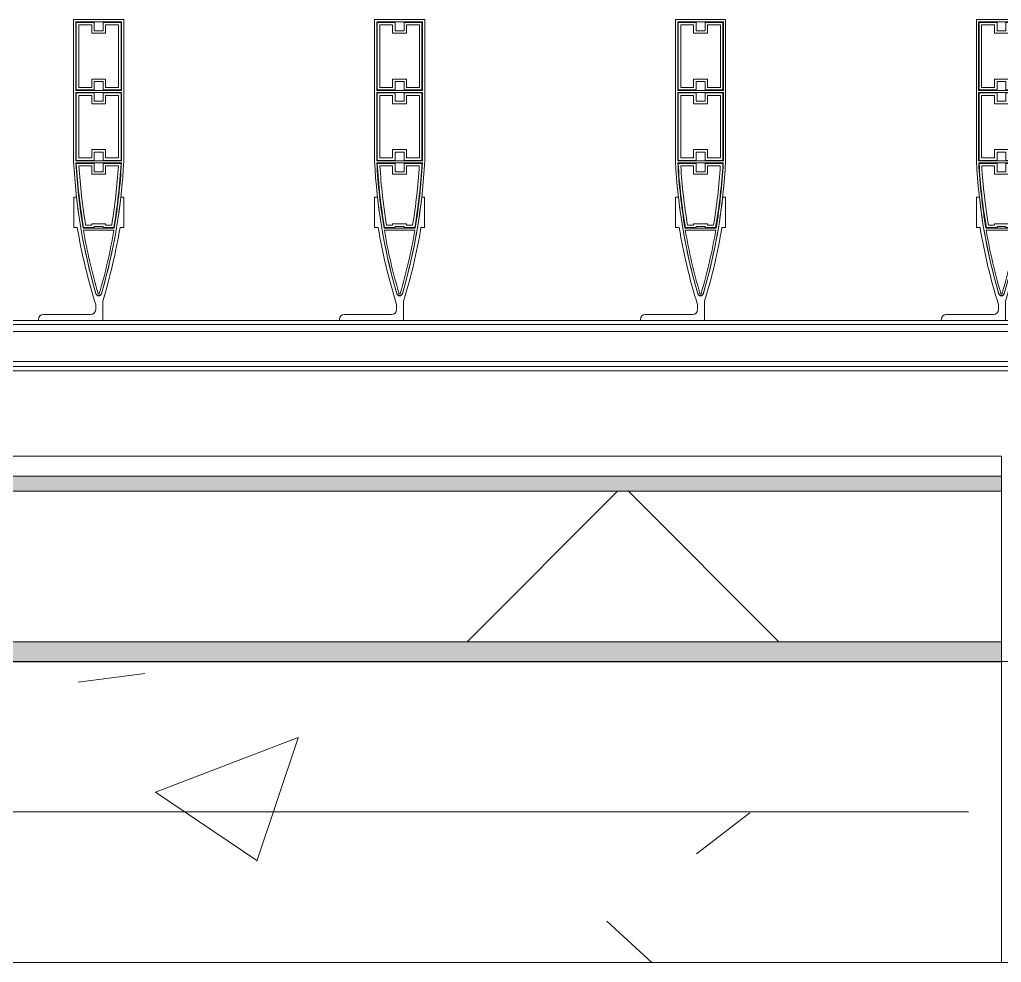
# Model space of a CAD drawing. Header units: millimetres. Extents: x 48966 to 155647, y -43515 to 26217.
# Drawn here: x 64453 to 65432, y 23567 to 24507 of the extents above; entities that cross this region are included whole.
import ezdxf

# ---------------------------------------------------------------- set-up
doc = ezdxf.new("R2010")
doc.units = ezdxf.units.MM
doc.linetypes.add('Осевые', pattern=[6350, 1270, -952.5, 3175, -952.5])
for name, color, linetype, lineweight in [('Обобщенные модели', 7, 'Continuous', 9), ('Обобщенные модели-1', 7, 'Continuous', 18), ('Общие ребра', 7, 'Continuous', 9), ('Оси-2', 7, 'Осевые', 9), ('Перекрытия', 7, 'Continuous', 9), ('Стены', 7, 'Continuous', 9), ('Стены-1', 7, 'Continuous', 18), ('Штриховка разреза-1', 7, 'Continuous', 9)]:
    doc.layers.add(name, color=color, linetype=linetype, lineweight=lineweight)
pattern_1 = [(0, (0, 0), (812.8, 203.2), [67.056, -542.544, 67.056, -542.544, -3251.2]), (0, (0, 0), (812.8, 203.2), [-1219.2, 67.056, -1152.144, 67.056, -542.544, -1422.4]), (0, (0, 0), (812.8, 203.2), [-3048, 67.056, -339.344, 67.056, -948.944]), (120, (304.8, 101.6), (-582.37636, 602.30545), [67.056, -542.544, 67.056, -542.544, -3251.2]), (120, (304.8, 101.6), (-582.37636, 602.30545), [-1219.2, 67.056, -1152.144, 67.056, -542.544, -1422.4]), (120, (304.8, 101.6), (-582.37636, 602.30545), [-3048, 67.056, -339.344, 67.056, -948.944]), (240, (406.4, 508), (-230.42364, -805.50545), [67.056, -542.544, 67.056, -542.544, -3251.2]), (240, (406.4, 508), (-230.42364, -805.50545), [-1219.2, 67.056, -1152.144, 67.056, -542.544, -1422.4]), (240, (406.4, 508), (-230.42364, -805.50545), [-3048, 67.056, -339.344, 67.056, -948.944])]

# ---------------------------------------------------------------- blocks, each defined once
blk = doc.blocks.new('Обвязочная балка 1 - Обвязочная балка 1-1451838-План 5-го этажа на отм_ _12_600')
at = {"layer": 'Обобщенные модели'}
for p, q in [((116781.68, 24196.15), (60831.62, 24196.15)), ((60831.62, 24166.27), (116781.68, 24166.27))]:
    blk.add_line(p, q, dxfattribs=at)
at = {"layer": 'Обобщенные модели-1'}
for p, q in [((116781.68, 24207.07), (60831.62, 24207.07)), ((60831.62, 24203.07), (116781.68, 24203.07)), ((116781.68, 24161.07), (60831.62, 24161.07)), ((60831.62, 24157.07), (116781.68, 24157.07))]:
    blk.add_line(p, q, dxfattribs=at)
blk = doc.blocks.new('Профиль ламели1 - Профиль ламели-1452275-План 5-го этажа на отм_ _12_600')
at = {"layer": 'Обобщенные модели-1'}
for p, q in [((64006.85, 24507.07), (64006.85, 24366.17)), ((64056.85, 24507.07), (64006.85, 24507.07)), ((64056.85, 24366.17), (64056.85, 24507.07)), ((64009.05, 24436.47), (64009.05, 24504.87)), ((64009.05, 24504.87), (64054.65, 24504.87)), ((64027.4, 24504.37), (64009.55, 24504.37)), ((64009.55, 24504.37), (64009.55, 24436.97)), ((64012.05, 24439.47), (64012.05, 24501.87)), ((64012.05, 24501.87), (64024.9, 24501.87)), ((64024.9, 24501.87), (64024.9, 24493.47)), ((64027.4, 24495.97), (64027.4, 24504.37)), ((64054.15, 24504.37), (64036.3, 24504.37)), ((64036.3, 24504.37), (64036.3, 24495.97)), ((64038.8, 24493.47), (64038.8, 24501.87)), ((64038.8, 24501.87), (64051.65, 24501.87)), ((64051.65, 24501.87), (64051.65, 24439.47)), ((64054.15, 24436.97), (64054.15, 24504.37)), ((64054.65, 24504.87), (64054.65, 24436.47)), ((64024.9, 24493.47), (64038.8, 24493.47)), ((64036.3, 24495.97), (64027.4, 24495.97)), ((64038.8, 24447.87), (64024.9, 24447.87)), ((64024.9, 24447.87), (64024.9, 24439.47)), ((64038.8, 24439.47), (64038.8, 24447.87)), ((64024.9, 24439.47), (64012.05, 24439.47)), ((64027.4, 24436.97), (64027.4, 24445.37)), ((64027.4, 24445.37), (64036.3, 24445.37)), ((64036.3, 24445.37), (64036.3, 24436.97)), ((64051.65, 24439.47), (64038.8, 24439.47)), ((64054.65, 24436.47), (64009.05, 24436.47)), ((64009.05, 24434.57), (64054.65, 24434.57)), ((64009.05, 24366.17), (64009.05, 24434.57)), ((64009.55, 24436.97), (64027.4, 24436.97)), ((64027.4, 24434.07), (64009.55, 24434.07)), ((64009.55, 24434.07), (64009.55, 24366.67)), ((64012.05, 24369.17), (64012.05, 24431.57)), ((64012.05, 24431.57), (64024.9, 24431.57)), ((64024.9, 24431.57), (64024.9, 24423.17)), ((64027.4, 24425.67), (64027.4, 24434.07)), ((64036.3, 24436.97), (64054.15, 24436.97)), ((64054.15, 24434.07), (64036.3, 24434.07)), ((64036.3, 24434.07), (64036.3, 24425.67)), ((64038.8, 24423.17), (64038.8, 24431.57)), ((64038.8, 24431.57), (64051.65, 24431.57)), ((64051.65, 24431.57), (64051.65, 24369.17)), ((64054.15, 24366.67), (64054.15, 24434.07)), ((64054.65, 24434.57), (64054.65, 24366.17)), ((64024.9, 24423.17), (64038.8, 24423.17)), ((64036.3, 24425.67), (64027.4, 24425.67)), ((64038.8, 24377.57), (64024.9, 24377.57)), ((64024.9, 24377.57), (64024.9, 24369.17)), ((64027.4, 24366.67), (64027.4, 24375.07)), ((64027.4, 24375.07), (64036.3, 24375.07)), ((64036.3, 24375.07), (64036.3, 24366.67)), ((64038.8, 24369.17), (64038.8, 24377.57)), ((64054.65, 24366.17), (64009.05, 24366.17)), ((64009.15, 24364.27), (64054.55, 24364.27)), ((64009.55, 24366.67), (64027.4, 24366.67)), ((64027.4, 24363.77), (64009.55, 24363.77)), ((64024.9, 24369.17), (64012.05, 24369.17)), ((64012.2, 24361.27), (64024.9, 24361.27)), ((64024.9, 24361.27), (64024.9, 24352.87)), ((64027.4, 24355.37), (64027.4, 24363.77)), ((64036.3, 24366.67), (64054.15, 24366.67)), ((64054.15, 24363.77), (64036.3, 24363.77)), ((64036.3, 24363.77), (64036.3, 24355.37)), ((64051.65, 24369.17), (64038.8, 24369.17)), ((64038.8, 24352.87), (64038.8, 24361.27)), ((64038.8, 24361.27), (64051.51, 24361.27)), ((64024.9, 24352.87), (64038.8, 24352.87)), ((64036.3, 24355.37), (64027.4, 24355.37)), ((64009.78, 24330.07), (64006.93, 24330.07)), ((64006.93, 24330.07), (64006.93, 24299.67)), ((64056.78, 24330.07), (64053.92, 24330.07)), ((64056.78, 24299.67), (64056.78, 24330.07)), ((64024.9, 24302.17), (64018.88, 24302.17)), ((64038.8, 24303.47), (64024.9, 24303.47)), ((64024.9, 24303.47), (64024.9, 24302.17)), ((64027.4, 24299.67), (64027.4, 24300.97)), ((64027.4, 24300.97), (64036.3, 24300.97)), ((64036.3, 24300.97), (64036.3, 24299.67)), ((64038.8, 24302.17), (64038.8, 24303.47)), ((64044.82, 24302.17), (64038.8, 24302.17)), ((64006.93, 24299.67), (64010.54, 24299.67)), ((64047.38, 24299.17), (64016.33, 24299.17)), ((64016.65, 24297.27), (64047.05, 24297.27)), ((64016.8, 24299.67), (64027.4, 24299.67)), ((64036.3, 24299.67), (64046.9, 24299.67)), ((64053.16, 24299.67), (64056.78, 24299.67)), ((64028.85, 24223.05), (64028.85, 24218.07)), ((64035.85, 24207.07), (64035.85, 24226.28)), ((64023.85, 24213.07), (63976.85, 24213.07)), ((63971.85, 24208.07), (63971.85, 24207.07)), ((63971.85, 24207.07), (64035.85, 24207.07))]:
    blk.add_line(p, q, dxfattribs=at)
for centre, radius, start, end in [((64580.65, 24394.57), 574.5, 182.83378, 196.22578), ((64580.66, 24394.33), 572.3, 183.01095, 189.5715), ((64580.45, 24395.88), 571.8, 183.21931, 189.68667), ((64580.46, 24395.6), 569.3, 183.45714, 189.44574), ((63483.05, 24394.57), 574.5, 343.77422, 357.16622), ((63483.24, 24395.6), 569.3, 350.55426, 356.54286), ((63483.25, 24395.88), 571.8, 350.31333, 356.78069), ((63483.04, 24394.33), 572.3, 350.4285, 356.98905), ((64580.65, 24394.57), 574.5, 186.44653, 196.25765), ((63483.05, 24394.57), 574.5, 343.74235, 353.55347), ((64577.15, 24394.57), 574.5, 189.50836, 197.37116), ((64548.98, 24386.76), 539.8, 189.54278, 196.43437), ((63514.72, 24386.76), 539.8, 343.56563, 350.45722), ((63486.55, 24394.57), 574.5, 342.96606, 350.49164), ((64031.85, 24235.07), 3, 200, 340), ((64031.85, 24234.53), 2.84, 196.25765, 343.74235), ((64031.85, 24234.22), 0.645, 196.43437, 343.56563), ((63976.85, 24208.07), 5, 90, 180), ((64023.85, 24218.07), 5, 270, 0)]:
    blk.add_arc(centre, radius, start, end, dxfattribs=at)
blk = doc.blocks.new('Профиль ламели2 - Профиль ламели-1452539-План 5-го этажа на отм_ _12_600')
at = {"layer": 'Обобщенные модели-1'}
for p, q in [((64006.85, 24507.07), (64006.85, 24366.17)), ((64056.85, 24507.07), (64006.85, 24507.07)), ((64056.85, 24366.17), (64056.85, 24507.07)), ((64009.05, 24436.47), (64009.05, 24504.87)), ((64009.05, 24504.87), (64054.65, 24504.87)), ((64027.4, 24504.37), (64009.55, 24504.37)), ((64009.55, 24504.37), (64009.55, 24436.97)), ((64012.05, 24439.47), (64012.05, 24501.87)), ((64012.05, 24501.87), (64024.9, 24501.87)), ((64024.9, 24501.87), (64024.9, 24493.47)), ((64027.4, 24495.97), (64027.4, 24504.37)), ((64054.15, 24504.37), (64036.3, 24504.37)), ((64036.3, 24504.37), (64036.3, 24495.97)), ((64038.8, 24493.47), (64038.8, 24501.87)), ((64038.8, 24501.87), (64051.65, 24501.87)), ((64051.65, 24501.87), (64051.65, 24439.47)), ((64054.15, 24436.97), (64054.15, 24504.37)), ((64054.65, 24504.87), (64054.65, 24436.47)), ((64024.9, 24493.47), (64038.8, 24493.47)), ((64036.3, 24495.97), (64027.4, 24495.97)), ((64038.8, 24447.87), (64024.9, 24447.87)), ((64024.9, 24447.87), (64024.9, 24439.47)), ((64038.8, 24439.47), (64038.8, 24447.87)), ((64024.9, 24439.47), (64012.05, 24439.47)), ((64027.4, 24436.97), (64027.4, 24445.37)), ((64027.4, 24445.37), (64036.3, 24445.37)), ((64036.3, 24445.37), (64036.3, 24436.97)), ((64051.65, 24439.47), (64038.8, 24439.47)), ((64054.65, 24436.47), (64009.05, 24436.47)), ((64009.05, 24434.57), (64054.65, 24434.57)), ((64009.05, 24366.17), (64009.05, 24434.57)), ((64009.55, 24436.97), (64027.4, 24436.97)), ((64027.4, 24434.07), (64009.55, 24434.07)), ((64009.55, 24434.07), (64009.55, 24366.67)), ((64012.05, 24369.17), (64012.05, 24431.57)), ((64012.05, 24431.57), (64024.9, 24431.57)), ((64024.9, 24431.57), (64024.9, 24423.17)), ((64027.4, 24425.67), (64027.4, 24434.07)), ((64036.3, 24436.97), (64054.15, 24436.97)), ((64054.15, 24434.07), (64036.3, 24434.07)), ((64036.3, 24434.07), (64036.3, 24425.67)), ((64038.8, 24423.17), (64038.8, 24431.57)), ((64038.8, 24431.57), (64051.65, 24431.57)), ((64051.65, 24431.57), (64051.65, 24369.17)), ((64054.15, 24366.67), (64054.15, 24434.07)), ((64054.65, 24434.57), (64054.65, 24366.17)), ((64024.9, 24423.17), (64038.8, 24423.17)), ((64036.3, 24425.67), (64027.4, 24425.67)), ((64038.8, 24377.57), (64024.9, 24377.57)), ((64024.9, 24377.57), (64024.9, 24369.17)), ((64027.4, 24366.67), (64027.4, 24375.07)), ((64027.4, 24375.07), (64036.3, 24375.07)), ((64036.3, 24375.07), (64036.3, 24366.67)), ((64038.8, 24369.17), (64038.8, 24377.57)), ((64054.65, 24366.17), (64009.05, 24366.17)), ((64009.15, 24364.27), (64054.55, 24364.27)), ((64009.55, 24366.67), (64027.4, 24366.67)), ((64027.4, 24363.77), (64009.55, 24363.77)), ((64024.9, 24369.17), (64012.05, 24369.17)), ((64012.2, 24361.27), (64024.9, 24361.27)), ((64024.9, 24361.27), (64024.9, 24352.87)), ((64027.4, 24355.37), (64027.4, 24363.77)), ((64036.3, 24366.67), (64054.15, 24366.67)), ((64054.15, 24363.77), (64036.3, 24363.77)), ((64036.3, 24363.77), (64036.3, 24355.37)), ((64051.65, 24369.17), (64038.8, 24369.17)), ((64038.8, 24352.87), (64038.8, 24361.27)), ((64038.8, 24361.27), (64051.51, 24361.27)), ((64024.9, 24352.87), (64038.8, 24352.87)), ((64036.3, 24355.37), (64027.4, 24355.37)), ((64009.78, 24330.07), (64006.93, 24330.07)), ((64006.93, 24330.07), (64006.93, 24299.67)), ((64056.78, 24330.07), (64053.92, 24330.07)), ((64056.78, 24299.67), (64056.78, 24330.07)), ((64024.9, 24302.17), (64018.88, 24302.17)), ((64038.8, 24303.47), (64024.9, 24303.47)), ((64024.9, 24303.47), (64024.9, 24302.17)), ((64027.4, 24299.67), (64027.4, 24300.97)), ((64027.4, 24300.97), (64036.3, 24300.97)), ((64036.3, 24300.97), (64036.3, 24299.67)), ((64038.8, 24302.17), (64038.8, 24303.47)), ((64044.82, 24302.17), (64038.8, 24302.17)), ((64006.93, 24299.67), (64010.54, 24299.67)), ((64047.38, 24299.17), (64016.33, 24299.17)), ((64016.65, 24297.27), (64047.05, 24297.27)), ((64016.8, 24299.67), (64027.4, 24299.67)), ((64036.3, 24299.67), (64046.9, 24299.67)), ((64053.16, 24299.67), (64056.78, 24299.67)), ((64028.85, 24223.05), (64028.85, 24218.07)), ((64035.85, 24207.07), (64035.85, 24226.28)), ((64023.85, 24213.07), (63976.85, 24213.07)), ((63971.85, 24208.07), (63971.85, 24207.07)), ((63971.85, 24207.07), (64035.85, 24207.07))]:
    blk.add_line(p, q, dxfattribs=at)
for centre, radius, start, end in [((64580.65, 24394.57), 574.5, 182.83378, 196.22578), ((64580.66, 24394.33), 572.3, 183.01095, 189.5715), ((64580.45, 24395.88), 571.8, 183.21931, 189.68667), ((64580.46, 24395.6), 569.3, 183.45714, 189.44574), ((63483.05, 24394.57), 574.5, 343.77422, 357.16622), ((63483.24, 24395.6), 569.3, 350.55426, 356.54286), ((63483.25, 24395.88), 571.8, 350.31333, 356.78069), ((63483.04, 24394.33), 572.3, 350.4285, 356.98905), ((64580.65, 24394.57), 574.5, 186.44653, 196.25765), ((63483.05, 24394.57), 574.5, 343.74235, 353.55347), ((64577.15, 24394.57), 574.5, 189.50836, 197.37116), ((64548.98, 24386.76), 539.8, 189.54278, 196.43437), ((63514.72, 24386.76), 539.8, 343.56563, 350.45722), ((63486.55, 24394.57), 574.5, 342.96606, 350.49164), ((64031.85, 24235.07), 3, 200, 340), ((64031.85, 24234.53), 2.84, 196.25765, 343.74235), ((64031.85, 24234.22), 0.645, 196.43437, 343.56563), ((63976.85, 24208.07), 5, 90, 180), ((64023.85, 24218.07), 5, 270, 0)]:
    blk.add_arc(centre, radius, start, end, dxfattribs=at)
blk = doc.blocks.new('Профиль ламели3 - Профиль ламели-1452803-План 5-го этажа на отм_ _12_600')
at = {"layer": 'Обобщенные модели-1'}
for p, q in [((64006.85, 24507.07), (64006.85, 24366.17)), ((64056.85, 24507.07), (64006.85, 24507.07)), ((64056.85, 24366.17), (64056.85, 24507.07)), ((64009.05, 24436.47), (64009.05, 24504.87)), ((64009.05, 24504.87), (64054.65, 24504.87)), ((64027.4, 24504.37), (64009.55, 24504.37)), ((64009.55, 24504.37), (64009.55, 24436.97)), ((64012.05, 24439.47), (64012.05, 24501.87)), ((64012.05, 24501.87), (64024.9, 24501.87)), ((64024.9, 24501.87), (64024.9, 24493.47)), ((64027.4, 24495.97), (64027.4, 24504.37)), ((64054.15, 24504.37), (64036.3, 24504.37)), ((64036.3, 24504.37), (64036.3, 24495.97)), ((64038.8, 24493.47), (64038.8, 24501.87)), ((64038.8, 24501.87), (64051.65, 24501.87)), ((64051.65, 24501.87), (64051.65, 24439.47)), ((64054.15, 24436.97), (64054.15, 24504.37)), ((64054.65, 24504.87), (64054.65, 24436.47)), ((64024.9, 24493.47), (64038.8, 24493.47)), ((64036.3, 24495.97), (64027.4, 24495.97)), ((64038.8, 24447.87), (64024.9, 24447.87)), ((64024.9, 24447.87), (64024.9, 24439.47)), ((64038.8, 24439.47), (64038.8, 24447.87)), ((64024.9, 24439.47), (64012.05, 24439.47)), ((64027.4, 24436.97), (64027.4, 24445.37)), ((64027.4, 24445.37), (64036.3, 24445.37)), ((64036.3, 24445.37), (64036.3, 24436.97)), ((64051.65, 24439.47), (64038.8, 24439.47)), ((64054.65, 24436.47), (64009.05, 24436.47)), ((64009.05, 24434.57), (64054.65, 24434.57)), ((64009.05, 24366.17), (64009.05, 24434.57)), ((64009.55, 24436.97), (64027.4, 24436.97)), ((64027.4, 24434.07), (64009.55, 24434.07)), ((64009.55, 24434.07), (64009.55, 24366.67)), ((64012.05, 24369.17), (64012.05, 24431.57)), ((64012.05, 24431.57), (64024.9, 24431.57)), ((64024.9, 24431.57), (64024.9, 24423.17)), ((64027.4, 24425.67), (64027.4, 24434.07)), ((64036.3, 24436.97), (64054.15, 24436.97)), ((64054.15, 24434.07), (64036.3, 24434.07)), ((64036.3, 24434.07), (64036.3, 24425.67)), ((64038.8, 24423.17), (64038.8, 24431.57)), ((64038.8, 24431.57), (64051.65, 24431.57)), ((64051.65, 24431.57), (64051.65, 24369.17)), ((64054.15, 24366.67), (64054.15, 24434.07)), ((64054.65, 24434.57), (64054.65, 24366.17)), ((64024.9, 24423.17), (64038.8, 24423.17)), ((64036.3, 24425.67), (64027.4, 24425.67)), ((64038.8, 24377.57), (64024.9, 24377.57)), ((64024.9, 24377.57), (64024.9, 24369.17)), ((64027.4, 24366.67), (64027.4, 24375.07)), ((64027.4, 24375.07), (64036.3, 24375.07)), ((64036.3, 24375.07), (64036.3, 24366.67)), ((64038.8, 24369.17), (64038.8, 24377.57)), ((64054.65, 24366.17), (64009.05, 24366.17)), ((64009.15, 24364.27), (64054.55, 24364.27)), ((64009.55, 24366.67), (64027.4, 24366.67)), ((64027.4, 24363.77), (64009.55, 24363.77)), ((64024.9, 24369.17), (64012.05, 24369.17)), ((64012.2, 24361.27), (64024.9, 24361.27)), ((64024.9, 24361.27), (64024.9, 24352.87)), ((64027.4, 24355.37), (64027.4, 24363.77)), ((64036.3, 24366.67), (64054.15, 24366.67)), ((64054.15, 24363.77), (64036.3, 24363.77)), ((64036.3, 24363.77), (64036.3, 24355.37)), ((64051.65, 24369.17), (64038.8, 24369.17)), ((64038.8, 24352.87), (64038.8, 24361.27)), ((64038.8, 24361.27), (64051.51, 24361.27)), ((64024.9, 24352.87), (64038.8, 24352.87)), ((64036.3, 24355.37), (64027.4, 24355.37)), ((64009.78, 24330.07), (64006.93, 24330.07)), ((64006.93, 24330.07), (64006.93, 24299.67)), ((64056.78, 24330.07), (64053.92, 24330.07)), ((64056.78, 24299.67), (64056.78, 24330.07)), ((64024.9, 24302.17), (64018.88, 24302.17)), ((64038.8, 24303.47), (64024.9, 24303.47)), ((64024.9, 24303.47), (64024.9, 24302.17)), ((64027.4, 24299.67), (64027.4, 24300.97)), ((64027.4, 24300.97), (64036.3, 24300.97)), ((64036.3, 24300.97), (64036.3, 24299.67)), ((64038.8, 24302.17), (64038.8, 24303.47)), ((64044.82, 24302.17), (64038.8, 24302.17)), ((64006.93, 24299.67), (64010.54, 24299.67)), ((64047.38, 24299.17), (64016.33, 24299.17)), ((64016.65, 24297.27), (64047.05, 24297.27)), ((64016.8, 24299.67), (64027.4, 24299.67)), ((64036.3, 24299.67), (64046.9, 24299.67)), ((64053.16, 24299.67), (64056.78, 24299.67)), ((64028.85, 24223.05), (64028.85, 24218.07)), ((64035.85, 24207.07), (64035.85, 24226.28)), ((64023.85, 24213.07), (63976.85, 24213.07)), ((63971.85, 24208.07), (63971.85, 24207.07)), ((63971.85, 24207.07), (64035.85, 24207.07))]:
    blk.add_line(p, q, dxfattribs=at)
for centre, radius, start, end in [((64580.65, 24394.57), 574.5, 182.83378, 196.22578), ((64580.66, 24394.33), 572.3, 183.01095, 189.5715), ((64580.45, 24395.88), 571.8, 183.21931, 189.68667), ((64580.46, 24395.6), 569.3, 183.45714, 189.44574), ((63483.05, 24394.57), 574.5, 343.77422, 357.16622), ((63483.24, 24395.6), 569.3, 350.55426, 356.54286), ((63483.25, 24395.88), 571.8, 350.31333, 356.78069), ((63483.04, 24394.33), 572.3, 350.4285, 356.98905), ((64580.65, 24394.57), 574.5, 186.44653, 196.25765), ((63483.05, 24394.57), 574.5, 343.74235, 353.55347), ((64577.15, 24394.57), 574.5, 189.50836, 197.37116), ((64548.98, 24386.76), 539.8, 189.54278, 196.43437), ((63514.72, 24386.76), 539.8, 343.56563, 350.45722), ((63486.55, 24394.57), 574.5, 342.96606, 350.49164), ((64031.85, 24235.07), 3, 200, 340), ((64031.85, 24234.53), 2.84, 196.25765, 343.74235), ((64031.85, 24234.22), 0.645, 196.43437, 343.56563), ((63976.85, 24208.07), 5, 90, 180), ((64023.85, 24218.07), 5, 270, 0)]:
    blk.add_arc(centre, radius, start, end, dxfattribs=at)
blk = doc.blocks.new('Профиль ламели4 - Профиль ламели-1453067-План 5-го этажа на отм_ _12_600')
at = {"layer": 'Обобщенные модели-1'}
for p, q in [((64006.85, 24507.07), (64006.85, 24366.17)), ((64056.85, 24507.07), (64006.85, 24507.07)), ((64056.85, 24366.17), (64056.85, 24507.07)), ((64009.05, 24436.47), (64009.05, 24504.87)), ((64009.05, 24504.87), (64054.65, 24504.87)), ((64027.4, 24504.37), (64009.55, 24504.37)), ((64009.55, 24504.37), (64009.55, 24436.97)), ((64012.05, 24439.47), (64012.05, 24501.87)), ((64012.05, 24501.87), (64024.9, 24501.87)), ((64024.9, 24501.87), (64024.9, 24493.47)), ((64027.4, 24495.97), (64027.4, 24504.37)), ((64054.15, 24504.37), (64036.3, 24504.37)), ((64036.3, 24504.37), (64036.3, 24495.97)), ((64038.8, 24493.47), (64038.8, 24501.87)), ((64038.8, 24501.87), (64051.65, 24501.87)), ((64051.65, 24501.87), (64051.65, 24439.47)), ((64054.15, 24436.97), (64054.15, 24504.37)), ((64054.65, 24504.87), (64054.65, 24436.47)), ((64024.9, 24493.47), (64038.8, 24493.47)), ((64036.3, 24495.97), (64027.4, 24495.97)), ((64038.8, 24447.87), (64024.9, 24447.87)), ((64024.9, 24447.87), (64024.9, 24439.47)), ((64038.8, 24439.47), (64038.8, 24447.87)), ((64024.9, 24439.47), (64012.05, 24439.47)), ((64027.4, 24436.97), (64027.4, 24445.37)), ((64027.4, 24445.37), (64036.3, 24445.37)), ((64036.3, 24445.37), (64036.3, 24436.97)), ((64051.65, 24439.47), (64038.8, 24439.47)), ((64054.65, 24436.47), (64009.05, 24436.47)), ((64009.05, 24434.57), (64054.65, 24434.57)), ((64009.05, 24366.17), (64009.05, 24434.57)), ((64009.55, 24436.97), (64027.4, 24436.97)), ((64027.4, 24434.07), (64009.55, 24434.07)), ((64009.55, 24434.07), (64009.55, 24366.67)), ((64012.05, 24369.17), (64012.05, 24431.57)), ((64012.05, 24431.57), (64024.9, 24431.57)), ((64024.9, 24431.57), (64024.9, 24423.17)), ((64027.4, 24425.67), (64027.4, 24434.07)), ((64036.3, 24436.97), (64054.15, 24436.97)), ((64054.15, 24434.07), (64036.3, 24434.07)), ((64036.3, 24434.07), (64036.3, 24425.67)), ((64038.8, 24423.17), (64038.8, 24431.57)), ((64038.8, 24431.57), (64051.65, 24431.57)), ((64051.65, 24431.57), (64051.65, 24369.17)), ((64054.15, 24366.67), (64054.15, 24434.07)), ((64054.65, 24434.57), (64054.65, 24366.17)), ((64024.9, 24423.17), (64038.8, 24423.17)), ((64036.3, 24425.67), (64027.4, 24425.67)), ((64038.8, 24377.57), (64024.9, 24377.57)), ((64024.9, 24377.57), (64024.9, 24369.17)), ((64027.4, 24366.67), (64027.4, 24375.07)), ((64027.4, 24375.07), (64036.3, 24375.07)), ((64036.3, 24375.07), (64036.3, 24366.67)), ((64038.8, 24369.17), (64038.8, 24377.57)), ((64054.65, 24366.17), (64009.05, 24366.17)), ((64009.15, 24364.27), (64054.55, 24364.27)), ((64009.55, 24366.67), (64027.4, 24366.67)), ((64027.4, 24363.77), (64009.55, 24363.77)), ((64024.9, 24369.17), (64012.05, 24369.17)), ((64012.2, 24361.27), (64024.9, 24361.27)), ((64024.9, 24361.27), (64024.9, 24352.87)), ((64027.4, 24355.37), (64027.4, 24363.77)), ((64036.3, 24366.67), (64054.15, 24366.67)), ((64054.15, 24363.77), (64036.3, 24363.77)), ((64036.3, 24363.77), (64036.3, 24355.37)), ((64051.65, 24369.17), (64038.8, 24369.17)), ((64038.8, 24352.87), (64038.8, 24361.27)), ((64038.8, 24361.27), (64051.51, 24361.27)), ((64024.9, 24352.87), (64038.8, 24352.87)), ((64036.3, 24355.37), (64027.4, 24355.37)), ((64009.78, 24330.07), (64006.93, 24330.07)), ((64006.93, 24330.07), (64006.93, 24299.67)), ((64056.78, 24330.07), (64053.92, 24330.07)), ((64056.78, 24299.67), (64056.78, 24330.07)), ((64024.9, 24302.17), (64018.88, 24302.17)), ((64038.8, 24303.47), (64024.9, 24303.47)), ((64024.9, 24303.47), (64024.9, 24302.17)), ((64027.4, 24299.67), (64027.4, 24300.97)), ((64027.4, 24300.97), (64036.3, 24300.97)), ((64036.3, 24300.97), (64036.3, 24299.67)), ((64038.8, 24302.17), (64038.8, 24303.47)), ((64044.82, 24302.17), (64038.8, 24302.17)), ((64006.93, 24299.67), (64010.54, 24299.67)), ((64047.38, 24299.17), (64016.33, 24299.17)), ((64016.65, 24297.27), (64047.05, 24297.27)), ((64016.8, 24299.67), (64027.4, 24299.67)), ((64036.3, 24299.67), (64046.9, 24299.67)), ((64053.16, 24299.67), (64056.78, 24299.67)), ((64028.85, 24223.05), (64028.85, 24218.07)), ((64035.85, 24207.07), (64035.85, 24226.28)), ((64023.85, 24213.07), (63976.85, 24213.07)), ((63971.85, 24208.07), (63971.85, 24207.07)), ((63971.85, 24207.07), (64035.85, 24207.07))]:
    blk.add_line(p, q, dxfattribs=at)
for centre, radius, start, end in [((64580.65, 24394.57), 574.5, 182.83378, 196.22578), ((64580.66, 24394.33), 572.3, 183.01095, 189.5715), ((64580.45, 24395.88), 571.8, 183.21931, 189.68667), ((64580.46, 24395.6), 569.3, 183.45714, 189.44574), ((63483.05, 24394.57), 574.5, 343.77422, 357.16622), ((63483.24, 24395.6), 569.3, 350.55426, 356.54286), ((63483.25, 24395.88), 571.8, 350.31333, 356.78069), ((63483.04, 24394.33), 572.3, 350.4285, 356.98905), ((64580.65, 24394.57), 574.5, 186.44653, 196.25765), ((63483.05, 24394.57), 574.5, 343.74235, 353.55347), ((64577.15, 24394.57), 574.5, 189.50836, 197.37116), ((64548.98, 24386.76), 539.8, 189.54278, 196.43437), ((63514.72, 24386.76), 539.8, 343.56563, 350.45722), ((63486.55, 24394.57), 574.5, 342.96606, 350.49164), ((64031.85, 24235.07), 3, 200, 340), ((64031.85, 24234.53), 2.84, 196.25765, 343.74235), ((64031.85, 24234.22), 0.645, 196.43437, 343.56563), ((63976.85, 24208.07), 5, 90, 180), ((64023.85, 24218.07), 5, 270, 0)]:
    blk.add_arc(centre, radius, start, end, dxfattribs=at)

msp = doc.modelspace()

# ---------------------------------------------------------------- hatches: boundary and pattern name
at = {"layer": 'Штриховка разреза-1'}
h = msp.add_hatch(dxfattribs=at)
h.set_pattern_fill('FP_8', color=256, style=0, pattern_type=2)
h.set_pattern_definition(pattern_1)
h.paths.add_polyline_path([(116556.46, 24036.87), (116807.98, 24036.87), (116807.98, 24051.87), (115831.62, 24051.87), (115831.62, 24036.87), (116140, 24036.87)], flags=0)
h.paths.add_polyline_path([(114474.14, 24036.87), (114631.62, 24036.87), (114631.62, 24051.87), (112231.62, 24051.87), (112231.62, 24036.87), (114057.67, 24036.87)], flags=0)
h.paths.add_polyline_path([(111031.62, 24036.87), (111031.62, 24051.87), (109831.62, 24051.87), (109831.62, 24036.87), (110725.95, 24036.87)], flags=0)
h.paths.add_polyline_path([(108227.16, 24036.87), (108631.62, 24036.87), (108631.62, 24051.87), (102631.62, 24051.87), (102631.62, 24036.87), (107810.69, 24036.87)], flags=0)
h.paths.add_polyline_path([(101147.24, 24036.87), (101431.62, 24036.87), (101431.62, 24051.87), (100231.62, 24051.87), (100231.62, 24036.87), (100730.78, 24036.87)], flags=0)
h.paths.add_polyline_path([(98648.45, 24036.87), (99031.62, 24036.87), (99031.62, 24051.87), (96631.62, 24051.87), (96631.62, 24036.87), (98231.99, 24036.87)], flags=0)
h.paths.add_polyline_path([(95431.62, 24036.87), (95431.62, 24051.87), (94231.62, 24051.87), (94231.62, 24036.87), (95316.73, 24036.87)], flags=0)
h.paths.add_polyline_path([(91985, 24036.87), (93031.62, 24036.87), (93031.62, 24051.87), (90631.62, 24051.87), (90631.62, 24036.87), (91568.54, 24036.87)], flags=0)
h.paths.add_polyline_path([(89431.62, 24036.87), (89431.62, 24051.87), (84631.62, 24051.87), (84631.62, 24036.87), (89069.75, 24036.87)], flags=0)
h.paths.add_polyline_path([(83431.62, 24036.87), (83431.62, 24051.87), (81031.62, 24051.87), (81031.62, 24036.87), (83239.23, 24036.87)], flags=0)
h.paths.add_polyline_path([(79491.04, 24036.87), (79831.62, 24036.87), (79831.62, 24051.87), (77431.62, 24051.87), (77431.62, 24036.87), (79074.58, 24036.87)], flags=0)
h.paths.add_polyline_path([(76231.62, 24036.87), (76231.62, 24051.87), (73831.62, 24051.87), (73831.62, 24036.87), (76159.32, 24036.87)], flags=0)
h.paths.add_polyline_path([(72411.13, 24036.87), (72631.62, 24036.87), (72631.62, 24051.87), (70231.62, 24051.87), (70231.62, 24036.87), (71994.66, 24036.87)], flags=0)
h.paths.add_polyline_path([(69031.62, 24036.87), (69031.62, 24051.87), (66631.74, 24051.87), (66631.74, 24036.87), (68662.94, 24036.87)], flags=0)
h.paths.add_polyline_path([(65331.22, 24036.87), (65431.74, 24036.87), (65431.74, 24051.87), (60906.04, 24051.87), (60906.04, 24036.87), (64914.75, 24036.87)], flags=0)
h = msp.add_hatch(dxfattribs=at)
h.set_pattern_fill('FP_9', color=256, style=0, pattern_type=2)
h.set_pattern_definition([(45, (0, 0), (-707.107, 707.107), []), (135, (0, 0), (-707.107, -707.107), [])])
h.paths.add_polyline_path([(116140, 23886.87), (116807.98, 23886.87), (116807.98, 24036.87), (115831.62, 24036.87), (115831.62, 23886.87)], flags=0)
h.paths.add_polyline_path([(114474.14, 23886.87), (114631.62, 23886.87), (114631.62, 24036.87), (112231.62, 24036.87), (112231.62, 23886.87), (114057.67, 23886.87)], flags=0)
h.paths.add_polyline_path([(110725.95, 23886.87), (111031.62, 23886.87), (111031.62, 24036.87), (109831.62, 24036.87), (109831.62, 23886.87), (110309.48, 23886.87)], flags=0)
h.paths.add_polyline_path([(108631.62, 23886.87), (108631.62, 24036.87), (102631.62, 24036.87), (102631.62, 23886.87), (108227.16, 23886.87)], flags=0)
h.paths.add_polyline_path([(100231.62, 23886.87), (101431.62, 23886.87), (101431.62, 24036.87), (100231.62, 24036.87), (100231.62, 23979.96)], flags=0)
h.paths.add_polyline_path([(99031.62, 23886.87), (99031.62, 24036.87), (96631.62, 24036.87), (96631.62, 23886.87), (98648.45, 23886.87)], flags=0)
h.paths.add_polyline_path([(94900.26, 23886.87), (95431.62, 23886.87), (95431.62, 24036.87), (94231.62, 24036.87), (94231.62, 23886.87), (94483.8, 23886.87)], flags=0)
h.paths.add_polyline_path([(93031.62, 23886.87), (93031.62, 24036.87), (90631.62, 24036.87), (90631.62, 23886.87), (92817.94, 23886.87)], flags=0)
h.paths.add_polyline_path([(89069.75, 23886.87), (89431.62, 23886.87), (89431.62, 24036.87), (84631.62, 24036.87), (84631.62, 23886.87), (88653.28, 23886.87)], flags=0)
h.paths.add_polyline_path([(83239.23, 23886.87), (83431.62, 23886.87), (83431.62, 24036.87), (81031.62, 24036.87), (81031.62, 23886.87), (82822.77, 23886.87)], flags=0)
h.paths.add_polyline_path([(79491.04, 23886.87), (79831.62, 23886.87), (79831.62, 24036.87), (77431.62, 24036.87), (77431.62, 23886.87), (79074.58, 23886.87)], flags=0)
h.paths.add_polyline_path([(76159.32, 23886.87), (76231.62, 23886.87), (76231.62, 24036.87), (73831.62, 24036.87), (73831.62, 23886.87), (75742.85, 23886.87)], flags=0)
h.paths.add_polyline_path([(72411.13, 23886.87), (72631.62, 23886.87), (72631.62, 24036.87), (70231.62, 24036.87), (70231.62, 23886.87), (71994.66, 23886.87)], flags=0)
h.paths.add_polyline_path([(69031.62, 23886.87), (69031.62, 24036.87), (66631.74, 24036.87), (66631.74, 23886.87), (68662.94, 23886.87)], flags=0)
h.paths.add_polyline_path([(65331.22, 23886.87), (65431.74, 23886.87), (65431.74, 24036.87), (60906.04, 24036.87), (60906.04, 23886.87), (64914.75, 23886.87)], flags=0)
h = msp.add_hatch(dxfattribs=at)
h.set_pattern_fill('FP_8', color=256, style=0, pattern_type=2)
h.set_pattern_definition(pattern_1)
h.paths.add_polyline_path([(116556.46, 23866.87), (116807.98, 23866.87), (116807.98, 23886.87), (115831.62, 23886.87), (115831.62, 23866.87), (116140, 23866.87)], flags=0)
h.paths.add_polyline_path([(114631.62, 23866.87), (114631.62, 23886.87), (112231.62, 23886.87), (112231.62, 23866.87), (114474.14, 23866.87)], flags=0)
h.paths.add_polyline_path([(111031.62, 23866.87), (111031.62, 23886.87), (109831.62, 23886.87), (109831.62, 23866.87), (110725.95, 23866.87)], flags=0)
h.paths.add_polyline_path([(108631.62, 23866.87), (108631.62, 23886.87), (102631.62, 23886.87), (102631.62, 23866.87), (108227.16, 23866.87)], flags=0)
h.paths.add_polyline_path([(101147.24, 23866.87), (101431.62, 23866.87), (101431.62, 23886.87), (100231.62, 23886.87), (100231.62, 23866.87), (100730.78, 23866.87)], flags=0)
h.paths.add_polyline_path([(99031.62, 23866.87), (99031.62, 23886.87), (96631.62, 23886.87), (96631.62, 23866.87), (98648.45, 23866.87)], flags=0)
h.paths.add_polyline_path([(94900.26, 23866.87), (95431.62, 23866.87), (95431.62, 23886.87), (94231.62, 23886.87), (94231.62, 23866.87), (94483.8, 23866.87)], flags=0)
h.paths.add_polyline_path([(92817.94, 23866.87), (93031.62, 23866.87), (93031.62, 23886.87), (90631.62, 23886.87), (90631.62, 23866.87), (92401.47, 23866.87)], flags=0)
h.paths.add_polyline_path([(89069.75, 23866.87), (89431.62, 23866.87), (89431.62, 23886.87), (84631.62, 23886.87), (84631.62, 23866.87), (88653.28, 23866.87)], flags=0)
h.paths.add_polyline_path([(83431.62, 23866.87), (83431.62, 23886.87), (81031.62, 23886.87), (81031.62, 23866.87), (83239.23, 23866.87)], flags=0)
h.paths.add_polyline_path([(79831.62, 23866.87), (79831.62, 23886.87), (77431.62, 23886.87), (77431.62, 23866.87), (79491.04, 23866.87)], flags=0)
h.paths.add_polyline_path([(76231.62, 23866.87), (76231.62, 23886.87), (73831.62, 23886.87), (73831.62, 23866.87), (76159.32, 23866.87)], flags=0)
h.paths.add_polyline_path([(72631.62, 23866.87), (72631.62, 23886.87), (70231.62, 23886.87), (70231.62, 23866.87), (72411.13, 23866.87)], flags=0)
h.paths.add_polyline_path([(69031.62, 23866.87), (69031.62, 23886.87), (66631.74, 23886.87), (66631.74, 23866.87), (68662.94, 23866.87)], flags=0)
h.paths.add_polyline_path([(65331.22, 23866.87), (65431.74, 23866.87), (65431.74, 23886.87), (60906.04, 23886.87), (60906.04, 23867.22), (62415.96, 23866.87), (64914.75, 23866.87)], flags=0)
h = msp.add_hatch(dxfattribs=at)
h.set_pattern_fill('FP_7', color=256, style=0, pattern_type=2)
h.set_pattern_definition([(50, (0, 0), (1457.472, -127.512), [152.4, -1676.4]), (355, (0, 0), (-281.942, 1528.454), [121.92, -1341.12]), (100.451, (121.5, -10.6), (1175.54, 1400.933), [129.52, -1424.72]), (46.184, (0, 406.4), (2168.632, -336.34), [228.6, -2514.6]), (96.636, (180.7, 378.4), (1899.22, 1979.42), [194.28, -2137.08]), (351.184, (0, 406.4), (1899.24, 1979.4), [182.88, -2011.68]), (21, (203.2, 304.8), (1212.915, -818.121), [152.4, -1676.4]), (326, (203.2, 304.8), (494.417, 1473.504), [121.92, -1341.12]), (71.451, (304.3, 236.6), (1707.337, 655.37), [129.52, -1424.72]), (37.5, (0, 0), (24.7094, 676.4402), [67.056, -1257.808, 67.056, -1294.384, -1346.2]), (37.5, (0, 0), (24.7094, 676.4402), [-2686.304, 67.056, -1279.144]), (7.5, (0, 0), (534.558, 801.444), [67.056, -709.168, 67.056, -1227.328, -513.08]), (7.5, (0, 0), (534.558, 801.444), [-2070.608, 67.056, -446.024]), (327.5, (-453.14, 0), (1084.7275, -45.8312), [67.056, -440.944, 67.056, -1517.904, -2103.12]), (327.5, (-453.14, 0), (1084.7275, -45.8312), [-2092.96, 67.056, -2036.064]), (317.5, (-656.3, 0), (1185.035, 203.414), [67.056, -593.344, 67.056, -985.52, -1493.52]), (317.5, (-656.3, 0), (1185.035, 203.414), [-1712.976, 67.056, -1426.464])])
h.paths.add_polyline_path([(71431.62, 23567.12), (71431.62, 23867.12), (70231.62, 23867.12), (70231.62, 23567.12)], flags=0)
h.paths.add_polyline_path([(69031.62, 23567.12), (69031.62, 23867.12), (66631.74, 23867.12), (66631.74, 23567.12), (68246.48, 23567.12)], flags=0)
h.paths.add_polyline_path([(64914.75, 23567.12), (65431.74, 23567.12), (65431.74, 23867.12), (64031.85, 23867.12), (64031.85, 23567.12)], flags=0)

# ---------------------------------------------------------------- linework, layer by layer
at = {"layer": 'Общие ребра'}
for p, q in [((65431.74, 24051.87), (60906.04, 24051.87)), ((65431.74, 24036.87), (60906.04, 24036.87)), ((65431.74, 23886.87), (60906.04, 23886.87)), ((64031.85, 23567.12), (65431.74, 23567.12))]:
    msp.add_line(p, q, dxfattribs=at)
at = {"layer": 'Оси-2'}
msp.add_line((150171.62, 23717.12), (50565.61, 23717.12), dxfattribs=at)
at = {"layer": 'Перекрытия'}
msp.add_line((71781.62, 23567.12), (63681.62, 23567.12), dxfattribs=at)
at = {"layer": 'Стены'}
for p, q in [((65431.74, 23866.87), (65431.74, 24071.87)), ((65431.74, 23867.12), (66631.74, 23867.12)), ((65431.74, 23867.12), (65431.74, 23567.12))]:
    msp.add_line(p, q, dxfattribs=at)
at = {"layer": 'Стены-1'}
for p, q in [((65431.74, 24071.87), (60906.04, 24071.87)), ((65431.74, 23866.87), (65431.74, 24071.87)), ((60954.74, 23866.87), (65431.74, 23866.87)), ((65431.74, 23867.12), (64031.85, 23867.12)), ((65431.74, 23567.12), (65431.74, 23867.12))]:
    msp.add_line(p, q, dxfattribs=at)

# ---------------------------------------------------------------- block references
at = {"layer": 'Обобщенные модели'}
for name, p in [('Профиль ламели1 - Профиль ламели-1452275-План 5-го этажа на отм_ _12_600', (500, 0)), ('Профиль ламели2 - Профиль ламели-1452539-План 5-го этажа на отм_ _12_600', (800, 0)), ('Профиль ламели3 - Профиль ламели-1452803-План 5-го этажа на отм_ _12_600', (1100, 0)), ('Профиль ламели4 - Профиль ламели-1453067-План 5-го этажа на отм_ _12_600', (1400, 0)), ('Обвязочная балка 1 - Обвязочная балка 1-1451838-План 5-го этажа на отм_ _12_600', (0, 0))]:
    msp.add_blockref(name, p, dxfattribs=at)

doc.saveas('drawing.dxf')
